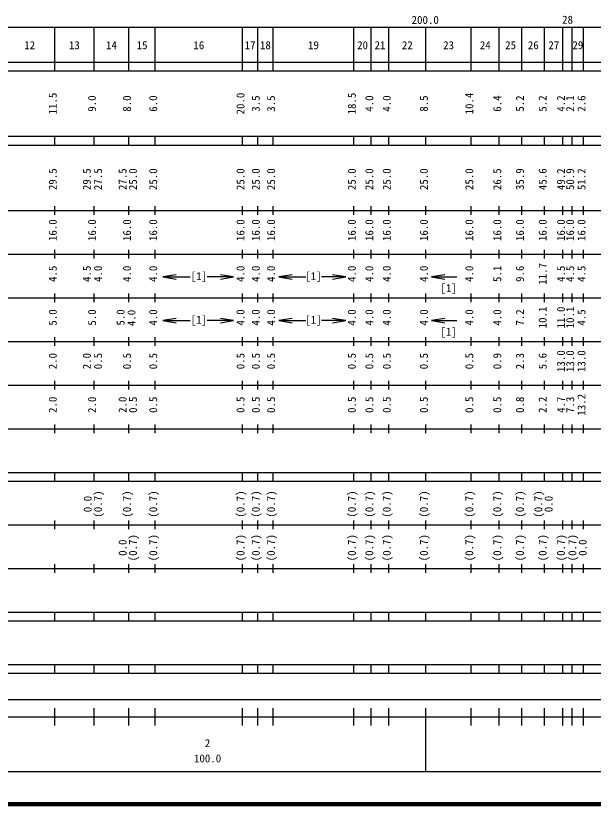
# Model space of a CAD drawing. Units: millimetres on the paper, enlarged 1000 times. Extents: x 40000 to 680000, y 20000 to 380000.
# Drawn here: x 174073 to 306324, y 20000 to 200611 of the extents above; entities that cross this region are included whole.
import ezdxf
from ezdxf.enums import TextEntityAlignment as Align

# ---------------------------------------------------------------- set-up
doc = ezdxf.new("R2010")
doc.units = ezdxf.units.MM
doc.header["$LTSCALE"] = 1000
doc.layers.add('M-TTL', color=2, linetype='Continuous', lineweight=140)
doc.layers.add('M-TTL-BAND', color=7, linetype='Continuous', lineweight=25)
doc.styles.add('ＭＳ ゴシック', font='')
doc.styles.get('ＭＳ ゴシック').set_extended_font_data('MS Gothic')

# ---------------------------------------------------------------- blocks, each defined once
blk = doc.blocks.new('open_arrow')
at = {"color": 0, "linetype": 'Continuous', "lineweight": -2}
blk.add_lwpolyline([(7.5, 1.25), (0, 0), (7.5, -1.25)], dxfattribs=at)

msp = doc.modelspace()

# ---------------------------------------------------------------- linework, layer by layer
at = {"layer": 'M-TTL'}
msp.add_line((40000, 20000), (680000, 20000), dxfattribs=at)
at = {"layer": 'M-TTL-BAND'}
for p, q in [((68000, 198000), (579000, 198000)), ((183000, 188000), (183000, 198000)), ((192000, 188000), (192000, 198000)), ((200000, 188000), (200000, 198000)), ((206000, 188000), (206000, 198000)), ((226000, 188000), (226000, 198000)), ((229500, 188000), (229500, 198000)), ((233000, 188000), (233000, 198000)), ((251500, 188000), (251500, 198000)), ((255500, 188000), (255500, 198000)), ((259500, 188000), (259500, 198000)), ((268000, 188000), (268000, 198000)), ((278400, 188000), (278400, 198000)), ((284800, 188000), (284800, 198000)), ((290000, 188000), (290000, 198000)), ((295200, 188000), (295200, 198000)), ((299400, 188000), (299400, 198000)), ((301500, 188000), (301500, 198000)), ((304100, 188000), (304100, 198000)), ((40000, 190000), (579000, 190000)), ((40000, 188000), (579000, 188000)), ((40000, 173000), (579000, 173000)), ((183000, 171000), (183000, 173000)), ((192000, 171000), (192000, 173000)), ((200000, 171000), (200000, 173000)), ((206000, 171000), (206000, 173000)), ((226000, 171000), (226000, 173000)), ((229500, 171000), (229500, 173000)), ((233000, 171000), (233000, 173000)), ((251500, 171000), (251500, 173000)), ((255500, 171000), (255500, 173000)), ((259500, 171000), (259500, 173000)), ((268000, 171000), (268000, 173000)), ((278400, 171000), (278400, 173000)), ((284800, 171000), (284800, 173000)), ((290000, 171000), (290000, 173000)), ((295200, 171000), (295200, 173000)), ((299400, 171000), (299400, 173000)), ((301500, 171000), (301500, 173000)), ((304100, 171000), (304100, 173000)), ((40000, 171000), (579000, 171000)), ((40000, 156000), (579000, 156000)), ((183000, 155000), (183000, 157000)), ((192000, 155000), (192000, 157000)), ((200000, 155000), (200000, 157000)), ((206000, 155000), (206000, 157000)), ((226000, 155000), (226000, 157000)), ((229500, 155000), (229500, 157000)), ((233000, 155000), (233000, 157000)), ((251500, 155000), (251500, 157000)), ((255500, 155000), (255500, 157000)), ((259500, 155000), (259500, 157000)), ((268000, 155000), (268000, 157000)), ((278400, 155000), (278400, 157000)), ((284800, 155000), (284800, 157000)), ((290000, 155000), (290000, 157000)), ((295200, 155000), (295200, 157000)), ((299400, 155000), (299400, 157000)), ((301500, 155000), (301500, 157000)), ((304100, 155000), (304100, 157000)), ((183000, 145000), (183000, 147000)), ((192000, 145000), (192000, 147000)), ((200000, 145000), (200000, 147000)), ((206000, 145000), (206000, 147000)), ((226000, 145000), (226000, 147000)), ((229500, 145000), (229500, 147000)), ((233000, 145000), (233000, 147000)), ((251500, 145000), (251500, 147000)), ((255500, 145000), (255500, 147000)), ((259500, 145000), (259500, 147000)), ((268000, 145000), (268000, 147000)), ((278400, 145000), (278400, 147000)), ((284800, 145000), (284800, 147000)), ((290000, 145000), (290000, 147000)), ((295200, 145000), (295200, 147000)), ((299400, 145000), (299400, 147000)), ((301500, 145000), (301500, 147000)), ((304100, 145000), (304100, 147000)), ((46000, 146000), (579000, 146000)), ((207769, 140795), (213993, 140795)), ((223924, 140795), (217872, 140795)), ((234337, 140795), (240477, 140795)), ((249644, 140795), (244126, 140795)), ((269312, 140795), (275097, 140795)), ((52000, 136000), (579000, 136000)), ((183000, 135000), (183000, 137000)), ((192000, 135000), (192000, 137000)), ((200000, 135000), (200000, 137000)), ((206000, 135000), (206000, 137000)), ((226000, 135000), (226000, 137000)), ((229500, 135000), (229500, 137000)), ((233000, 135000), (233000, 137000)), ((251500, 135000), (251500, 137000)), ((255500, 135000), (255500, 137000)), ((259500, 135000), (259500, 137000)), ((268000, 135000), (268000, 137000)), ((278400, 135000), (278400, 137000)), ((284800, 135000), (284800, 137000)), ((290000, 135000), (290000, 137000)), ((295200, 135000), (295200, 137000)), ((299400, 135000), (299400, 137000)), ((301500, 135000), (301500, 137000)), ((304100, 135000), (304100, 137000)), ((207769, 130795), (213993, 130795)), ((223924, 130795), (217872, 130795)), ((234337, 130795), (240477, 130795)), ((249644, 130795), (244126, 130795)), ((269312, 130795), (275097, 130795)), ((183000, 125000), (183000, 127000)), ((192000, 125000), (192000, 127000)), ((200000, 125000), (200000, 127000)), ((206000, 125000), (206000, 127000)), ((226000, 125000), (226000, 127000)), ((229500, 125000), (229500, 127000)), ((233000, 125000), (233000, 127000)), ((251500, 125000), (251500, 127000)), ((255500, 125000), (255500, 127000)), ((259500, 125000), (259500, 127000)), ((268000, 125000), (268000, 127000)), ((278400, 125000), (278400, 127000)), ((284800, 125000), (284800, 127000)), ((290000, 125000), (290000, 127000)), ((295200, 125000), (295200, 127000)), ((299400, 125000), (299400, 127000)), ((301500, 125000), (301500, 127000)), ((304100, 125000), (304100, 127000)), ((46000, 126000), (579000, 126000)), ((52000, 116000), (579000, 116000)), ((183000, 115000), (183000, 117000)), ((192000, 115000), (192000, 117000)), ((200000, 115000), (200000, 117000)), ((206000, 115000), (206000, 117000)), ((226000, 115000), (226000, 117000)), ((229500, 115000), (229500, 117000)), ((233000, 115000), (233000, 117000)), ((251500, 115000), (251500, 117000)), ((255500, 115000), (255500, 117000)), ((259500, 115000), (259500, 117000)), ((268000, 115000), (268000, 117000)), ((278400, 115000), (278400, 117000)), ((284800, 115000), (284800, 117000)), ((290000, 115000), (290000, 117000)), ((295200, 115000), (295200, 117000)), ((299400, 115000), (299400, 117000)), ((301500, 115000), (301500, 117000)), ((304100, 115000), (304100, 117000)), ((183000, 105000), (183000, 107000)), ((192000, 105000), (192000, 107000)), ((200000, 105000), (200000, 107000)), ((206000, 105000), (206000, 107000)), ((226000, 105000), (226000, 107000)), ((229500, 105000), (229500, 107000)), ((233000, 105000), (233000, 107000)), ((251500, 105000), (251500, 107000)), ((255500, 105000), (255500, 107000)), ((259500, 105000), (259500, 107000)), ((268000, 105000), (268000, 107000)), ((278400, 105000), (278400, 107000)), ((284800, 105000), (284800, 107000)), ((290000, 105000), (290000, 107000)), ((295200, 105000), (295200, 107000)), ((299400, 105000), (299400, 107000)), ((301500, 105000), (301500, 107000)), ((304100, 105000), (304100, 107000)), ((46000, 106000), (579000, 106000)), ((40000, 96000), (579000, 96000)), ((183000, 94000), (183000, 96000)), ((192000, 94000), (192000, 96000)), ((200000, 94000), (200000, 96000)), ((206000, 94000), (206000, 96000)), ((226000, 94000), (226000, 96000)), ((229500, 94000), (229500, 96000)), ((233000, 94000), (233000, 96000)), ((251500, 94000), (251500, 96000)), ((255500, 94000), (255500, 96000)), ((259500, 94000), (259500, 96000)), ((268000, 94000), (268000, 96000)), ((278400, 94000), (278400, 96000)), ((284800, 94000), (284800, 96000)), ((290000, 94000), (290000, 96000)), ((295200, 94000), (295200, 96000)), ((299400, 94000), (299400, 96000)), ((301500, 94000), (301500, 96000)), ((304100, 94000), (304100, 96000)), ((40000, 94000), (579000, 94000)), ((183000, 83000), (183000, 85000)), ((192000, 83000), (192000, 85000)), ((200000, 83000), (200000, 85000)), ((206000, 83000), (206000, 85000)), ((226000, 83000), (226000, 85000)), ((229500, 83000), (229500, 85000)), ((233000, 83000), (233000, 85000)), ((251500, 83000), (251500, 85000)), ((255500, 83000), (255500, 85000)), ((259500, 83000), (259500, 85000)), ((268000, 83000), (268000, 85000)), ((278400, 83000), (278400, 85000)), ((284800, 83000), (284800, 85000)), ((290000, 83000), (290000, 85000)), ((295200, 83000), (295200, 85000)), ((299400, 83000), (299400, 85000)), ((301500, 83000), (301500, 85000)), ((304100, 83000), (304100, 85000)), ((49000, 84000), (579000, 84000)), ((183000, 73000), (183000, 75000)), ((192000, 73000), (192000, 75000)), ((200000, 73000), (200000, 75000)), ((206000, 73000), (206000, 75000)), ((226000, 73000), (226000, 75000)), ((229500, 73000), (229500, 75000)), ((233000, 73000), (233000, 75000)), ((251500, 73000), (251500, 75000)), ((255500, 73000), (255500, 75000)), ((259500, 73000), (259500, 75000)), ((268000, 73000), (268000, 75000)), ((278400, 73000), (278400, 75000)), ((284800, 73000), (284800, 75000)), ((290000, 73000), (290000, 75000)), ((295200, 73000), (295200, 75000)), ((299400, 73000), (299400, 75000)), ((301500, 73000), (301500, 75000)), ((304100, 73000), (304100, 75000)), ((40000, 74000), (579000, 74000)), ((40000, 64000), (579000, 64000)), ((183000, 62000), (183000, 64000)), ((192000, 62000), (192000, 64000)), ((200000, 62000), (200000, 64000)), ((206000, 62000), (206000, 64000)), ((226000, 62000), (226000, 64000)), ((229500, 62000), (229500, 64000)), ((233000, 62000), (233000, 64000)), ((251500, 62000), (251500, 64000)), ((255500, 62000), (255500, 64000)), ((259500, 62000), (259500, 64000)), ((268000, 62000), (268000, 64000)), ((278400, 62000), (278400, 64000)), ((284800, 62000), (284800, 64000)), ((290000, 62000), (290000, 64000)), ((295200, 62000), (295200, 64000)), ((299400, 62000), (299400, 64000)), ((301500, 62000), (301500, 64000)), ((304100, 62000), (304100, 64000)), ((40000, 62000), (579000, 62000)), ((40000, 52000), (579000, 52000)), ((183000, 50000), (183000, 52000)), ((192000, 50000), (192000, 52000)), ((200000, 50000), (200000, 52000)), ((206000, 50000), (206000, 52000)), ((226000, 50000), (226000, 52000)), ((229500, 50000), (229500, 52000)), ((233000, 50000), (233000, 52000)), ((251500, 50000), (251500, 52000)), ((255500, 50000), (255500, 52000)), ((259500, 50000), (259500, 52000)), ((268000, 50000), (268000, 52000)), ((278400, 50000), (278400, 52000)), ((284800, 50000), (284800, 52000)), ((290000, 50000), (290000, 52000)), ((295200, 50000), (295200, 52000)), ((299400, 50000), (299400, 52000)), ((301500, 50000), (301500, 52000)), ((304100, 50000), (304100, 52000)), ((40000, 50000), (579000, 50000)), ((71000, 44000), (565300, 44000)), ((183000, 38000), (183000, 42000)), ((192000, 38000), (192000, 42000)), ((200000, 38000), (200000, 42000)), ((206000, 38000), (206000, 42000)), ((226000, 38000), (226000, 42000)), ((229500, 38000), (229500, 42000)), ((233000, 38000), (233000, 42000)), ((251500, 38000), (251500, 42000)), ((255500, 38000), (255500, 42000)), ((259500, 38000), (259500, 42000)), ((268000, 27500), (268000, 42000)), ((278400, 38000), (278400, 42000)), ((284800, 38000), (284800, 42000)), ((290000, 38000), (290000, 42000)), ((295200, 38000), (295200, 42000)), ((299400, 38000), (299400, 42000)), ((301500, 38000), (301500, 42000)), ((304100, 38000), (304100, 42000)), ((40000, 40000), (579000, 40000)), ((68000, 27500), (579000, 27500))]:
    msp.add_line(p, q, dxfattribs=at)

# ---------------------------------------------------------------- block references
at = {"layer": 'M-TTL-BAND', "xscale": 400, "yscale": 400}
for p in [(207769, 140795), (234337, 140795), (269312, 140795), (207769, 130795), (234337, 130795), (269312, 130795)]:
    msp.add_blockref('open_arrow', p, dxfattribs=at)
at = {"layer": 'M-TTL-BAND', "xscale": 400, "yscale": 400, "rotation": 180}
for p in [(223924, 140795), (249644, 140795), (223924, 130795), (249644, 130795)]:
    msp.add_blockref('open_arrow', p, dxfattribs=at)

# ---------------------------------------------------------------- texts
at = {"layer": 'M-TTL-BAND', "style": 'ＭＳ ゴシック'}
for s, p in [('200.0', (267844, 198195)), ('28', (300450, 198248)), ('12', (177250, 192405)), ('13', (187500, 192405)), ('14', (196000, 192405)), ('15', (203000, 192405)), ('16', (216000, 192405)), ('17', (227750, 192405)), ('18', (231250, 192405)), ('19', (242250, 192405)), ('20', (253500, 192405)), ('21', (257500, 192405)), ('22', (263750, 192405)), ('23', (273200, 192405)), ('24', (281600, 192405)), ('25', (287400, 192405)), ('26', (292600, 192405)), ('27', (297300, 192405)), ('29', (302800, 192405)), ('[1]', (216000, 139500)), ('[1]', (242250, 139500)), ('[1]', (273200, 136769)), ('[1]', (216000, 129500)), ('[1]', (242250, 129500)), ('[1]', (273200, 126769)), ('2', (218000, 32523)), ('100.0', (218000, 29033))]:
    msp.add_text(s, height=1833, dxfattribs=at).set_placement(p, align=Align.BOTTOM_CENTER)
for s, p in [('11.5', (184000, 180500)), ('20.0', (227000, 180500)), ('18.5', (252500, 180500)), ('10.4', (279400, 180500)), ('9.0', (193000, 180500)), ('8.0', (201000, 180500)), ('6.0', (207000, 180500)), ('3.5', (230500, 180500)), ('3.5', (234000, 180500)), ('4.0', (256500, 180500)), ('4.0', (260500, 180500)), ('8.5', (269000, 180500)), ('6.4', (285800, 180500)), ('5.2', (291000, 180500)), ('5.2', (296200, 180500)), ('4.2', (300400, 180500)), ('2.1', (302500, 180500)), ('2.6', (305100, 180500)), ('29.5', (184000, 163174)), ('29.5', (191800, 163174)), ('27.5', (194370, 163174)), ('27.5', (200000, 163174)), ('25.0', (202370, 163174)), ('25.0', (207000, 163174)), ('25.0', (227000, 163174)), ('25.0', (230500, 163174)), ('25.0', (234000, 163174)), ('25.0', (252500, 163174)), ('25.0', (256500, 163174)), ('25.0', (260500, 163174)), ('25.0', (269000, 163174)), ('25.0', (279400, 163174)), ('26.5', (285800, 163174)), ('35.9', (291000, 163174)), ('45.6', (296200, 163174)), ('49.2', (300400, 163174)), ('50.9', (302500, 163174)), ('51.2', (305100, 163174)), ('16.0', (184000, 151500)), ('16.0', (193000, 151500)), ('16.0', (201000, 151500)), ('16.0', (207000, 151500)), ('16.0', (227000, 151500)), ('16.0', (230500, 151500)), ('16.0', (234000, 151500)), ('16.0', (252500, 151500)), ('16.0', (256500, 151500)), ('16.0', (260500, 151500)), ('16.0', (269000, 151500)), ('16.0', (279400, 151500)), ('16.0', (285800, 151500)), ('16.0', (291000, 151500)), ('16.0', (296200, 151500)), ('16.0', (300400, 151500)), ('16.0', (302500, 151500)), ('16.0', (305100, 151500)), ('4.5', (184000, 141500)), ('4.5', (191800, 141500)), ('4.0', (194370, 141500)), ('4.0', (201000, 141500)), ('4.0', (207000, 141500)), ('4.0', (227000, 141500)), ('4.0', (230500, 141500)), ('4.0', (234000, 141500)), ('4.0', (252500, 141500)), ('4.0', (256500, 141500)), ('4.0', (260500, 141500)), ('4.0', (269000, 141500)), ('4.0', (279400, 141500)), ('5.1', (285800, 141500)), ('9.6', (291000, 141500)), ('11.7', (296200, 141500)), ('4.5', (300400, 141500)), ('4.5', (302500, 141500)), ('4.5', (305100, 141500)), ('10.1', (296200, 131500)), ('11.0', (300400, 131500)), ('10.1', (302500, 131500)), ('5.0', (184000, 131500)), ('5.0', (193000, 131500)), ('5.0', (199547, 131500)), ('4.0', (202030, 131387)), ('4.0', (207000, 131500)), ('4.0', (227000, 131500)), ('4.0', (230500, 131500)), ('4.0', (234000, 131500)), ('4.0', (252500, 131500)), ('4.0', (256500, 131500)), ('4.0', (260500, 131500)), ('4.0', (269000, 131500)), ('4.0', (279400, 131500)), ('4.0', (285800, 131500)), ('7.2', (291000, 131500)), ('4.5', (305100, 131500)), ('2.0', (184000, 121500)), ('2.0', (191800, 121500)), ('0.5', (194370, 121500)), ('0.5', (201000, 121500)), ('0.5', (207000, 121500)), ('0.5', (227000, 121500)), ('0.5', (230500, 121500)), ('0.5', (234000, 121500)), ('0.5', (252500, 121500)), ('0.5', (256500, 121500)), ('0.5', (260500, 121500)), ('0.5', (269000, 121500)), ('0.5', (279400, 121500)), ('0.9', (285800, 121500)), ('2.3', (291000, 121500)), ('5.6', (296200, 121500)), ('13.0', (300400, 121500)), ('13.0', (302500, 121500)), ('13.0', (305100, 121500)), ('13.2', (305100, 111500)), ('2.0', (184000, 111500)), ('2.0', (193000, 111500)), ('2.0', (200000, 111500)), ('0.5', (202370, 111500)), ('0.5', (207000, 111500)), ('0.5', (227000, 111500)), ('0.5', (230500, 111500)), ('0.5', (234000, 111500)), ('0.5', (252500, 111500)), ('0.5', (256500, 111500)), ('0.5', (260500, 111500)), ('0.5', (269000, 111500)), ('0.5', (279400, 111500)), ('0.5', (285800, 111500)), ('0.8', (291000, 111500)), ('2.2', (296200, 111500)), ('4.7', (300400, 111500)), ('7.3', (302500, 111500)), ('0.0', (192000, 88764)), ('(0.7)', (194370, 88764)), ('(0.7)', (201000, 88764)), ('(0.7)', (207000, 88764)), ('(0.7)', (227000, 88764)), ('(0.7)', (230500, 88764)), ('(0.7)', (234000, 88764)), ('(0.7)', (252500, 88764)), ('(0.7)', (256500, 88764)), ('(0.7)', (260500, 88764)), ('(0.7)', (269000, 88764)), ('(0.7)', (279400, 88764)), ('(0.7)', (285800, 88764)), ('(0.7)', (291000, 88764)), ('(0.7)', (295200, 88764)), ('0.0', (297570, 88764)), ('(0.7)', (202370, 78764)), ('(0.7)', (207000, 78764)), ('(0.7)', (227000, 78764)), ('(0.7)', (230500, 78764)), ('(0.7)', (234000, 78764)), ('(0.7)', (252500, 78764)), ('(0.7)', (256500, 78764)), ('(0.7)', (260500, 78764)), ('(0.7)', (269000, 78764)), ('(0.7)', (279400, 78764)), ('(0.7)', (285800, 78764)), ('(0.7)', (291000, 78764)), ('(0.7)', (296200, 78764)), ('(0.7)', (300400, 78764)), ('(0.7)', (303000, 78764)), ('0.0', (200000, 78764)), ('0.0', (305370, 78764))]:
    msp.add_text(s, height=1833, rotation=90, dxfattribs=at).set_placement(p, align=Align.BOTTOM_CENTER)

doc.saveas('drawing.dxf')
